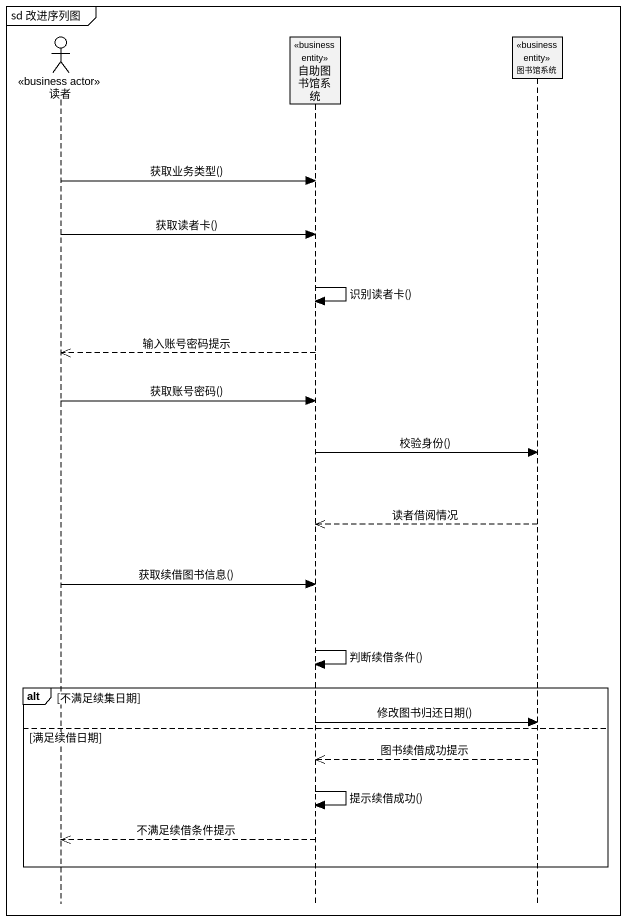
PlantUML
@startuml
mainframe sd 改进序列图
hide footbox
actor 读者 <<business actor>>
participant 自助图书馆系统 <<business entity>>
participant 图书馆系统 <<business entity>>

读者 -> 自助图书馆系统 : 获取业务类型()
读者 -> 自助图书馆系统 : 获取读者卡()
自助图书馆系统 -> 自助图书馆系统 : 识别读者卡()
自助图书馆系统 -->> 读者 : 输入账号密码提示
读者 -> 自助图书馆系统 : 获取账号密码()
自助图书馆系统 -> 图书馆系统 : 校验身份()
图书馆系统 -->> 自助图书馆系统 : 读者借阅情况
读者 -> 自助图书馆系统 : 获取续借图书信息()
自助图书馆系统 -> 自助图书馆系统 : 判断续借条件()
alt 不满足续集日期
  自助图书馆系统 -> 图书馆系统 : 修改图书归还日期()
else 满足续借日期
  图书馆系统 -->> 自助图书馆系统 : 图书续借成功提示
  自助图书馆系统 -> 自助图书馆系统 : 提示续借成功()
  自助图书馆系统 -->> 读者 : 不满足续借条件提示
end
@enduml
